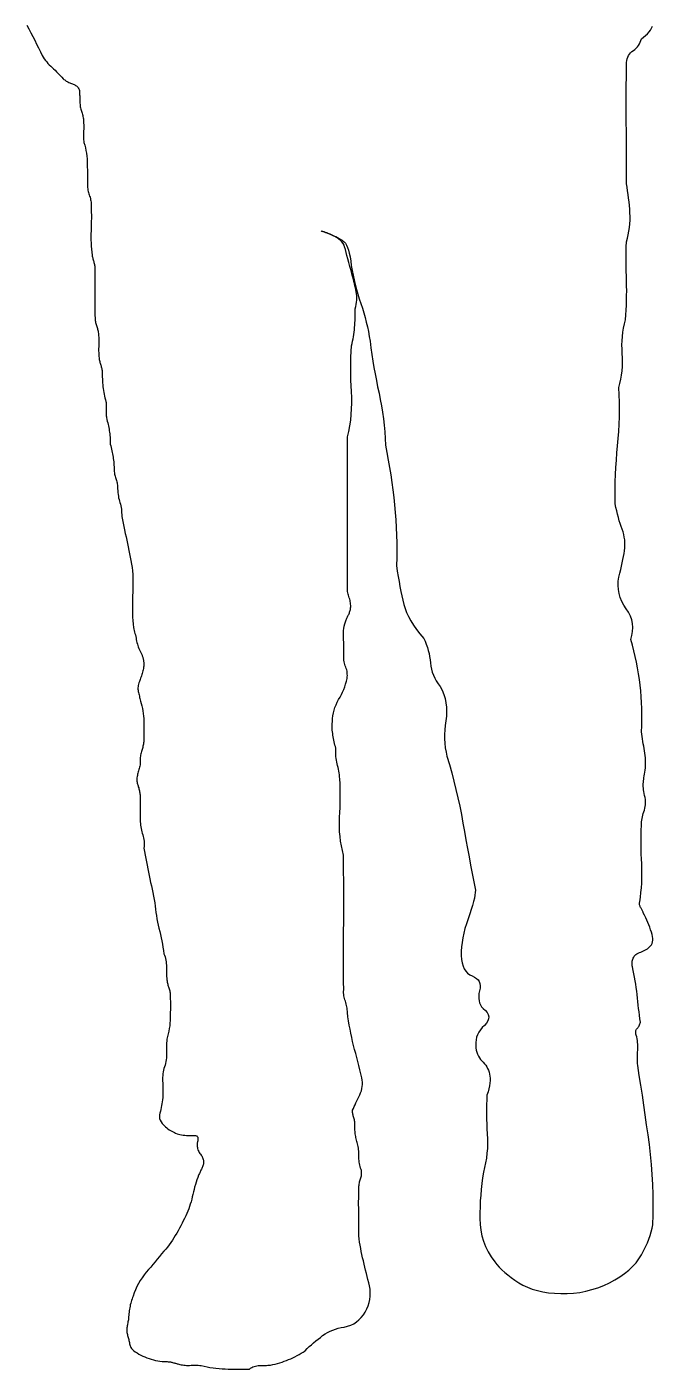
# Model space of a CAD drawing. Extents: x -1089 to 1108, y -567 to 693.
# Drawn here: x 762 to 1054, y -561 to 63 of the extents above; entities that cross this region are included whole.
import ezdxf

# ---------------------------------------------------------------- set-up
doc = ezdxf.new("R2010")
doc.units = 0
doc.header["$LTSCALE"] = 20
doc.layers.add('_____1', color=7, linetype='CONTINUOUS')

msp = doc.modelspace()

# ---------------------------------------------------------------- linework, layer by layer
at = {"layer": '_____1', "color": 0, "linetype": 'CONTINUOUS', "flags": 128}
for points in [[(762.22, 63.77), (763.15, 62.03), (764.07, 60.28), (764.98, 58.52), (765.88, 56.76), (766.76, 55), (767.64, 53.23), (768.5, 51.46), (769.35, 49.69), (769.35, 49.69), (769.83, 48.91), (770.35, 48.15), (770.88, 47.41), (771.45, 46.69), (772.04, 46), (772.66, 45.33), (773.3, 44.67), (773.97, 44.04), (774.65, 43.42), (775.32, 42.8), (775.98, 42.16), (776.64, 41.52), (777.29, 40.88), (777.93, 40.23), (778.56, 39.57), (779.19, 38.91), (779.19, 38.91), (779.5, 38.6), (779.82, 38.31), (780.17, 38.04), (780.52, 37.79), (780.9, 37.57), (781.3, 37.37), (781.71, 37.19), (782.14, 37.03), (782.57, 36.88), (782.99, 36.71), (783.4, 36.54), (783.8, 36.36), (784.18, 36.17), (784.55, 35.98), (784.9, 35.77), (785.25, 35.55), (785.25, 35.55), (785.59, 35.27), (785.89, 34.95), (786.15, 34.61), (786.36, 34.23), (786.53, 33.83), (786.65, 33.39), (786.73, 32.93), (786.77, 32.44), (786.78, 31.94), (786.79, 31.45), (786.81, 30.97), (786.82, 30.5), (786.83, 30.05), (786.85, 29.6), (786.86, 29.17), (786.88, 28.75), (786.88, 28.75), (786.88, 28.14), (786.9, 27.53), (786.95, 26.95), (787.01, 26.38), (787.1, 25.84), (787.22, 25.3), (787.35, 24.79), (787.51, 24.29), (787.68, 23.8), (787.83, 23.3), (787.97, 22.8), (788.1, 22.29), (788.22, 21.77), (788.33, 21.25), (788.42, 20.72), (788.5, 20.18), (788.5, 20.18), (788.56, 19.51), (788.61, 18.84), (788.64, 18.16), (788.67, 17.48), (788.68, 16.79), (788.67, 16.09), (788.66, 15.39), (788.63, 14.68), (788.61, 13.98), (788.59, 13.28), (788.59, 12.58), (788.6, 11.89), (788.62, 11.21), (788.65, 10.53), (788.7, 9.86), (788.76, 9.2), (788.76, 9.2), (789.13, 7.95), (789.45, 6.7), (789.72, 5.45), (789.94, 4.19), (790.12, 2.92), (790.24, 1.65), (790.32, 0.38), (790.35, -0.91), (790.35, -2.19), (790.36, -3.48), (790.37, -4.76), (790.38, -6.04), (790.39, -7.33), (790.41, -8.61), (790.42, -9.9), (790.44, -11.18), (790.44, -11.18), (790.5, -11.78), (790.57, -12.36), (790.66, -12.95), (790.78, -13.52), (790.91, -14.08), (791.06, -14.64), (791.23, -15.2), (791.42, -15.74), (791.6, -16.29), (791.76, -16.84), (791.89, -17.41), (791.99, -17.98), (792.07, -18.56), (792.12, -19.15), (792.14, -19.75), (792.13, -20.36), (792.13, -20.36), (792.18, -21.78), (792.2, -23.2), (792.22, -24.63), (792.22, -26.06), (792.2, -27.49), (792.18, -28.93), (792.13, -30.37), (792.08, -31.82), (792.03, -33.26), (792.01, -34.7), (792.02, -36.14), (792.07, -37.56), (792.14, -38.98), (792.25, -40.4), (792.38, -41.81), (792.55, -43.21), (792.55, -43.21), (792.65, -43.64), (792.76, -44.07), (792.87, -44.5), (792.98, -44.93), (793.1, -45.35), (793.21, -45.78), (793.33, -46.2), (793.45, -46.62), (793.57, -47.05), (793.66, -47.48), (793.74, -47.92), (793.8, -48.36), (793.85, -48.8), (793.88, -49.25), (793.89, -49.71), (793.89, -50.17), (793.89, -50.17), (793.9, -51.56), (793.9, -52.95), (793.9, -54.35), (793.9, -55.75), (793.9, -57.15), (793.9, -58.56), (793.89, -59.97), (793.88, -61.38), (793.88, -62.79), (793.88, -64.19), (793.88, -65.59), (793.88, -66.99), (793.89, -68.39), (793.91, -69.78), (793.92, -71.17), (793.95, -72.55), (793.95, -72.55), (794, -73.07), (794.06, -73.58), (794.13, -74.08), (794.23, -74.56), (794.33, -75.04), (794.45, -75.5), (794.58, -75.94), (794.73, -76.38), (794.87, -76.81), (795.01, -77.25), (795.13, -77.7), (795.24, -78.16), (795.34, -78.63), (795.42, -79.1), (795.5, -79.59), (795.56, -80.08), (795.56, -80.08), (795.6, -80.69), (795.63, -81.31), (795.65, -81.94), (795.67, -82.58), (795.67, -83.22), (795.67, -83.88), (795.66, -84.54), (795.64, -85.21), (795.63, -85.89), (795.62, -86.56), (795.62, -87.22), (795.62, -87.87), (795.64, -88.52), (795.66, -89.16), (795.69, -89.79), (795.73, -90.42), (795.73, -90.42), (795.79, -90.89), (795.85, -91.35), (795.93, -91.8), (796.02, -92.25), (796.12, -92.68), (796.23, -93.1), (796.35, -93.51), (796.48, -93.91), (796.61, -94.31), (796.73, -94.72), (796.85, -95.13), (796.95, -95.55), (797.05, -95.98), (797.13, -96.41), (797.21, -96.85), (797.27, -97.3), (797.27, -97.3), (797.27, -98.17), (797.29, -99.04), (797.31, -99.92), (797.35, -100.81), (797.4, -101.7), (797.47, -102.59), (797.55, -103.49), (797.64, -104.39), (797.74, -105.29), (797.87, -106.18), (798.01, -107.06), (798.17, -107.93), (798.36, -108.8), (798.56, -109.65), (798.78, -110.49), (799.02, -111.33), (799.02, -111.33), (799.07, -111.76), (799.12, -112.2), (799.15, -112.65), (799.17, -113.11), (799.18, -113.57), (799.18, -114.05), (799.17, -114.53), (799.15, -115.03), (799.13, -115.52), (799.12, -116.01), (799.12, -116.49), (799.13, -116.96), (799.16, -117.43), (799.19, -117.9), (799.23, -118.35), (799.28, -118.8), (799.28, -118.8), (799.47, -119.59), (799.65, -120.38), (799.83, -121.15), (800, -121.91), (800.15, -122.67), (800.3, -123.41), (800.45, -124.14), (800.58, -124.87), (800.7, -125.6), (800.8, -126.34), (800.88, -127.09), (800.95, -127.86), (801, -128.65), (801.02, -129.44), (801.04, -130.25), (801.03, -131.08), (801.03, -131.08), (801.22, -131.87), (801.41, -132.65), (801.58, -133.42), (801.75, -134.19), (801.91, -134.94), (802.06, -135.68), (802.2, -136.42), (802.33, -137.14), (802.45, -137.87), (802.55, -138.61), (802.64, -139.37), (802.7, -140.14), (802.75, -140.92), (802.78, -141.71), (802.79, -142.53), (802.78, -143.35), (802.78, -143.35), (802.87, -143.91), (802.96, -144.47), (803.07, -145.02), (803.19, -145.55), (803.32, -146.08), (803.47, -146.59), (803.62, -147.1), (803.79, -147.6), (803.95, -148.1), (804.08, -148.6), (804.2, -149.12), (804.29, -149.65), (804.35, -150.19), (804.4, -150.73), (804.41, -151.29), (804.41, -151.86), (804.41, -151.86), (804.47, -152.75), (804.55, -153.62), (804.65, -154.47), (804.78, -155.29), (804.93, -156.09), (805.1, -156.87), (805.29, -157.62), (805.51, -158.34), (805.73, -159.07), (805.91, -159.81), (806.06, -160.58), (806.18, -161.36), (806.27, -162.17), (806.32, -163), (806.34, -163.84), (806.34, -164.71), (806.34, -164.71), (806.68, -166.29), (807.02, -167.87), (807.35, -169.46), (807.69, -171.04), (808.03, -172.62), (808.36, -174.21), (808.7, -175.79), (809.03, -177.38), (809.36, -178.97), (809.68, -180.55), (809.99, -182.14), (810.29, -183.73), (810.58, -185.32), (810.87, -186.91), (811.15, -188.51), (811.42, -190.1), (811.42, -190.1), (811.46, -191.74), (811.49, -193.38), (811.5, -195.02), (811.5, -196.67), (811.49, -198.32), (811.46, -199.98), (811.42, -201.64), (811.37, -203.31), (811.32, -204.97), (811.3, -206.63), (811.31, -208.28), (811.35, -209.94), (811.41, -211.58), (811.5, -213.22), (811.62, -214.86), (811.77, -216.49), (811.77, -216.49), (811.97, -217.16), (812.17, -217.84), (812.35, -218.52), (812.53, -219.21), (812.69, -219.91), (812.85, -220.62), (813, -221.33), (813.13, -222.05), (813.28, -222.77), (813.45, -223.47), (813.64, -224.16), (813.85, -224.83), (814.08, -225.49), (814.34, -226.13), (814.62, -226.75), (814.93, -227.36), (814.93, -227.36), (815.1, -227.67), (815.26, -227.98), (815.41, -228.29), (815.55, -228.6), (815.68, -228.92), (815.8, -229.23), (815.92, -229.55), (816.02, -229.87), (816.12, -230.19), (816.21, -230.52), (816.29, -230.85), (816.36, -231.19), (816.43, -231.54), (816.49, -231.89), (816.55, -232.25), (816.6, -232.62), (816.6, -232.62), (816.63, -233.2), (816.64, -233.78), (816.61, -234.36), (816.56, -234.94), (816.48, -235.51), (816.37, -236.08), (816.23, -236.65), (816.07, -237.22), (815.88, -237.78), (815.7, -238.34), (815.52, -238.9), (815.33, -239.45), (815.14, -240), (814.95, -240.54), (814.76, -241.08), (814.57, -241.62), (814.57, -241.62), (814.35, -242.21), (814.17, -242.79), (814.04, -243.37), (813.95, -243.94), (813.91, -244.5), (813.92, -245.06), (813.97, -245.61), (814.06, -246.15), (814.18, -246.69), (814.3, -247.24), (814.42, -247.8), (814.55, -248.36), (814.68, -248.93), (814.81, -249.51), (814.94, -250.1), (815.07, -250.7), (815.07, -250.7), (815.42, -251.81), (815.74, -252.94), (816, -254.08), (816.23, -255.24), (816.4, -256.41), (816.54, -257.6), (816.63, -258.79), (816.67, -260), (816.69, -261.22), (816.71, -262.42), (816.71, -263.63), (816.7, -264.82), (816.69, -266.02), (816.67, -267.2), (816.64, -268.38), (816.6, -269.56), (816.6, -269.56), (816.53, -270.1), (816.44, -270.64), (816.35, -271.17), (816.23, -271.69), (816.11, -272.21), (815.97, -272.71), (815.81, -273.21), (815.65, -273.69), (815.48, -274.18), (815.34, -274.69), (815.22, -275.22), (815.12, -275.76), (815.04, -276.32), (814.99, -276.89), (814.95, -277.49), (814.94, -278.1), (814.94, -278.1), (814.96, -278.67), (814.95, -279.23), (814.92, -279.79), (814.86, -280.35), (814.77, -280.9), (814.65, -281.45), (814.51, -281.99), (814.34, -282.53), (814.16, -283.06), (814, -283.6), (813.85, -284.14), (813.73, -284.69), (813.62, -285.23), (813.52, -285.78), (813.45, -286.33), (813.39, -286.88), (813.39, -286.88), (813.41, -287.37), (813.44, -287.85), (813.5, -288.32), (813.58, -288.78), (813.67, -289.24), (813.79, -289.69), (813.93, -290.14), (814.08, -290.58), (814.24, -291.01), (814.38, -291.46), (814.51, -291.92), (814.61, -292.38), (814.7, -292.85), (814.78, -293.33), (814.83, -293.82), (814.88, -294.31), (814.88, -294.31), (814.9, -295.07), (814.92, -295.83), (814.93, -296.6), (814.94, -297.37), (814.95, -298.15), (814.95, -298.94), (814.94, -299.73), (814.94, -300.53), (814.93, -301.33), (814.92, -302.13), (814.92, -302.92), (814.92, -303.71), (814.92, -304.5), (814.93, -305.28), (814.94, -306.06), (814.95, -306.83), (814.95, -306.83), (815.02, -307.63), (815.12, -308.42), (815.23, -309.19), (815.37, -309.96), (815.52, -310.71), (815.7, -311.45), (815.9, -312.17), (816.12, -312.89), (816.33, -313.6), (816.5, -314.34), (816.63, -315.09), (816.73, -315.86), (816.78, -316.64), (816.79, -317.45), (816.77, -318.27), (816.7, -319.1), (816.7, -319.1), (816.99, -320.7), (817.28, -322.29), (817.57, -323.89), (817.87, -325.48), (818.18, -327.06), (818.49, -328.65), (818.81, -330.24), (819.14, -331.82), (819.47, -333.41), (819.8, -334.99), (820.13, -336.58), (820.47, -338.16), (820.8, -339.75), (821.14, -341.34), (821.48, -342.94), (821.82, -344.53), (821.82, -344.53), (821.93, -346.02), (822.07, -347.52), (822.25, -349), (822.47, -350.48), (822.72, -351.96), (823, -353.44), (823.32, -354.9), (823.68, -356.37), (824.04, -357.83), (824.39, -359.3), (824.71, -360.77), (825.01, -362.25), (825.29, -363.72), (825.55, -365.21), (825.79, -366.69), (826.01, -368.18), (826.01, -368.18), (826.28, -368.92), (826.51, -369.67), (826.7, -370.42), (826.86, -371.17), (826.99, -371.92), (827.07, -372.68), (827.12, -373.44), (827.13, -374.21), (827.13, -374.98), (827.14, -375.75), (827.16, -376.52), (827.18, -377.29), (827.22, -378.06), (827.26, -378.83), (827.31, -379.61), (827.38, -380.38), (827.38, -380.38), (827.46, -380.87), (827.55, -381.36), (827.65, -381.83), (827.76, -382.3), (827.87, -382.76), (828, -383.21), (828.14, -383.65), (828.28, -384.09), (828.42, -384.52), (828.55, -384.97), (828.66, -385.43), (828.75, -385.9), (828.82, -386.38), (828.88, -386.88), (828.92, -387.38), (828.94, -387.9), (828.94, -387.9), (828.96, -389.16), (828.97, -390.42), (828.97, -391.68), (828.97, -392.94), (828.97, -394.21), (828.96, -395.47), (828.95, -396.74), (828.93, -398), (828.88, -399.26), (828.8, -400.52), (828.66, -401.77), (828.49, -403.02), (828.26, -404.25), (828, -405.48), (827.69, -406.71), (827.33, -407.93), (827.33, -407.93), (827.28, -408.81), (827.23, -409.68), (827.19, -410.56), (827.17, -411.44), (827.15, -412.32), (827.15, -413.2), (827.15, -414.08), (827.16, -414.96), (827.16, -415.84), (827.12, -416.69), (827.04, -417.54), (826.91, -418.37), (826.75, -419.19), (826.54, -419.99), (826.3, -420.78), (826.01, -421.56), (826.01, -421.56), (825.82, -422.38), (825.67, -423.21), (825.55, -424.05), (825.46, -424.89), (825.4, -425.74), (825.37, -426.6), (825.37, -427.46), (825.41, -428.33), (825.45, -429.2), (825.48, -430.06), (825.5, -430.92), (825.51, -431.78), (825.51, -432.63), (825.5, -433.47), (825.47, -434.32), (825.44, -435.15), (825.44, -435.15), (825.34, -436.1), (825.23, -437.03), (825.09, -437.95), (824.93, -438.85), (824.75, -439.74), (824.55, -440.61), (824.33, -441.48), (824.08, -442.32), (823.9, -443.16), (823.86, -443.98), (823.98, -444.8), (824.23, -445.6), (824.64, -446.4), (825.19, -447.18), (825.89, -447.96), (826.74, -448.73), (826.74, -448.73), (827.3, -449.2), (827.87, -449.64), (828.45, -450.05), (829.03, -450.44), (829.63, -450.8), (830.22, -451.12), (830.83, -451.42), (831.44, -451.69), (832.07, -451.93), (832.73, -452.14), (833.43, -452.32), (834.15, -452.46), (834.91, -452.58), (835.7, -452.66), (836.52, -452.71), (837.37, -452.73), (837.37, -452.73), (837.64, -452.75), (837.93, -452.76), (838.23, -452.77), (838.55, -452.77), (838.89, -452.77), (839.24, -452.76), (839.6, -452.75), (839.98, -452.73), (840.35, -452.72), (840.68, -452.76), (840.97, -452.85), (841.22, -452.97), (841.43, -453.14), (841.6, -453.35), (841.73, -453.6), (841.82, -453.9), (841.82, -453.9), (841.82, -454.13), (841.81, -454.36), (841.79, -454.6), (841.77, -454.84), (841.73, -455.09), (841.69, -455.34), (841.64, -455.6), (841.57, -455.87), (841.52, -456.13), (841.47, -456.39), (841.44, -456.65), (841.42, -456.9), (841.42, -457.15), (841.43, -457.4), (841.45, -457.64), (841.49, -457.88), (841.49, -457.88), (841.56, -458.39), (841.66, -458.88), (841.79, -459.36), (841.96, -459.81), (842.17, -460.25), (842.41, -460.67), (842.68, -461.07), (842.99, -461.46), (843.3, -461.84), (843.57, -462.23), (843.8, -462.62), (843.99, -463.03), (844.15, -463.45), (844.27, -463.87), (844.35, -464.3), (844.39, -464.75), (844.39, -464.75), (844.4, -465.19), (844.38, -465.62), (844.33, -466.05), (844.26, -466.47), (844.15, -466.89), (844.01, -467.29), (843.84, -467.7), (843.64, -468.1), (843.43, -468.49), (843.22, -468.89), (843.02, -469.28), (842.83, -469.68), (842.65, -470.08), (842.47, -470.48), (842.3, -470.87), (842.14, -471.28), (842.14, -471.28), (841.72, -472.35), (841.33, -473.43), (840.96, -474.52), (840.61, -475.63), (840.28, -476.75), (839.98, -477.88), (839.7, -479.02), (839.44, -480.17), (839.18, -481.32), (838.9, -482.45), (838.59, -483.57), (838.26, -484.68), (837.91, -485.78), (837.53, -486.86), (837.13, -487.93), (836.71, -488.98), (836.71, -488.98), (836.15, -490.15), (835.57, -491.31), (834.99, -492.47), (834.4, -493.62), (833.79, -494.77), (833.18, -495.92), (832.56, -497.06), (831.94, -498.19), (831.29, -499.32), (830.61, -500.42), (829.91, -501.51), (829.17, -502.57), (828.41, -503.61), (827.62, -504.64), (826.8, -505.64), (825.95, -506.63), (825.95, -506.63), (824.93, -507.85), (823.92, -509.07), (822.9, -510.29), (821.88, -511.51), (820.85, -512.73), (819.82, -513.95), (818.79, -515.17), (817.75, -516.4), (816.74, -517.64), (815.81, -518.93), (814.94, -520.26), (814.15, -521.63), (813.43, -523.05), (812.77, -524.5), (812.19, -526), (811.68, -527.54), (811.68, -527.54), (811.41, -528.17), (811.16, -528.8), (810.93, -529.45), (810.72, -530.11), (810.53, -530.79), (810.36, -531.47), (810.21, -532.16), (810.08, -532.87), (809.97, -533.58), (809.87, -534.28), (809.78, -534.99), (809.7, -535.69), (809.63, -536.38), (809.57, -537.07), (809.53, -537.76), (809.5, -538.45), (809.5, -538.45), (809.38, -538.97), (809.27, -539.48), (809.17, -539.98), (809.07, -540.46), (808.98, -540.92), (808.9, -541.37), (808.82, -541.81), (808.75, -542.23), (808.69, -542.65), (808.67, -543.07), (808.67, -543.51), (808.7, -543.96), (808.76, -544.41), (808.85, -544.88), (808.97, -545.35), (809.11, -545.84), (809.11, -545.84), (809.24, -546.29), (809.37, -546.75), (809.49, -547.22), (809.6, -547.69), (809.71, -548.16), (809.82, -548.64), (809.92, -549.13), (810.01, -549.62), (810.12, -550.1), (810.26, -550.56), (810.44, -550.99), (810.65, -551.41), (810.89, -551.8), (811.17, -552.17), (811.49, -552.51), (811.84, -552.84), (811.84, -552.84), (812.66, -553.4), (813.5, -553.93), (814.37, -554.43), (815.26, -554.9), (816.18, -555.35), (817.12, -555.77), (818.08, -556.15), (819.07, -556.51), (820.08, -556.84), (821.08, -557.12), (822.09, -557.36), (823.1, -557.56), (824.11, -557.72), (825.12, -557.84), (826.14, -557.91), (827.15, -557.95), (827.15, -557.95), (827.52, -557.96), (827.89, -557.99), (828.26, -558.02), (828.62, -558.07), (828.98, -558.13), (829.33, -558.2), (829.69, -558.28), (830.04, -558.37), (830.39, -558.46), (830.74, -558.56), (831.09, -558.66), (831.44, -558.75), (831.79, -558.85), (832.14, -558.94), (832.49, -559.03), (832.85, -559.13), (832.85, -559.13), (833.41, -559.28), (834, -559.42), (834.6, -559.53), (835.22, -559.61), (835.86, -559.67), (836.52, -559.7), (837.2, -559.71), (837.89, -559.7), (838.59, -559.67), (839.29, -559.66), (839.97, -559.65), (840.65, -559.64), (841.31, -559.65), (841.97, -559.67), (842.62, -559.69), (843.27, -559.72), (843.27, -559.72), (844.65, -560.07), (846.03, -560.39), (847.42, -560.66), (848.82, -560.89), (850.21, -561.07), (851.61, -561.22), (853.01, -561.31), (854.42, -561.37), (855.83, -561.4), (857.24, -561.43), (858.65, -561.45), (860.07, -561.46), (861.49, -561.46), (862.92, -561.46), (864.34, -561.45), (865.77, -561.44), (865.77, -561.44), (866.28, -561.05), (866.81, -560.71), (867.36, -560.42), (867.94, -560.19), (868.53, -560.01), (869.14, -559.88), (869.78, -559.81), (870.43, -559.78), (871.1, -559.78), (871.75, -559.77), (872.4, -559.75), (873.04, -559.73), (873.67, -559.7), (874.29, -559.66), (874.9, -559.61), (875.51, -559.56), (875.51, -559.56), (876.63, -559.32), (877.73, -559.07), (878.82, -558.79), (879.89, -558.48), (880.94, -558.15), (881.98, -557.8), (883, -557.43), (884, -557.03), (884.99, -556.61), (885.98, -556.16), (886.95, -555.68), (887.91, -555.18), (888.87, -554.64), (889.81, -554.08), (890.75, -553.5), (891.67, -552.88), (891.67, -552.88), (892.64, -551.93), (893.62, -550.99), (894.62, -550.08), (895.63, -549.19), (896.66, -548.32), (897.7, -547.48), (898.76, -546.66), (899.83, -545.86), (900.94, -545.1), (902.08, -544.42), (903.26, -543.81), (904.49, -543.28), (905.75, -542.82), (907.06, -542.43), (908.41, -542.12), (909.8, -541.88), (909.8, -541.88), (911.39, -541.49), (912.87, -540.97), (914.26, -540.31), (915.54, -539.5), (916.72, -538.56), (917.8, -537.48), (918.78, -536.26), (919.65, -534.89), (920.41, -533.45), (921.01, -531.98), (921.47, -530.49), (921.79, -528.98), (921.96, -527.44), (921.98, -525.89), (921.86, -524.31), (921.6, -522.7), (921.6, -522.7), (921.24, -521.26), (920.88, -519.81), (920.53, -518.36), (920.17, -516.91), (919.82, -515.46), (919.47, -514.01), (919.12, -512.56), (918.77, -511.1), (918.43, -509.65), (918.12, -508.19), (917.82, -506.73), (917.54, -505.26), (917.28, -503.79), (917.04, -502.32), (916.82, -500.84), (916.62, -499.36), (916.62, -499.36), (916.63, -497.93), (916.64, -496.49), (916.64, -495.06), (916.64, -493.62), (916.64, -492.18), (916.63, -490.74), (916.62, -489.29), (916.6, -487.85), (916.59, -486.41), (916.58, -484.96), (916.58, -483.52), (916.59, -482.08), (916.61, -480.65), (916.63, -479.21), (916.67, -477.78), (916.71, -476.35), (916.71, -476.35), (916.76, -475.84), (916.83, -475.34), (916.92, -474.84), (917.02, -474.35), (917.14, -473.87), (917.27, -473.39), (917.42, -472.92), (917.59, -472.46), (917.74, -471.99), (917.85, -471.52), (917.93, -471.05), (917.97, -470.57), (917.96, -470.08), (917.92, -469.59), (917.84, -469.09), (917.72, -468.59), (917.72, -468.59), (917.47, -467.92), (917.25, -467.25), (917.07, -466.56), (916.93, -465.86), (916.82, -465.15), (916.74, -464.43), (916.71, -463.7), (916.71, -462.95), (916.71, -462.21), (916.7, -461.47), (916.66, -460.74), (916.61, -460.02), (916.54, -459.31), (916.45, -458.61), (916.34, -457.91), (916.21, -457.22), (916.21, -457.22), (916.03, -456.65), (915.87, -456.07), (915.72, -455.49), (915.57, -454.92), (915.44, -454.34), (915.32, -453.76), (915.21, -453.18), (915.1, -452.59), (915.01, -452.01), (914.94, -451.42), (914.89, -450.83), (914.85, -450.24), (914.82, -449.64), (914.81, -449.04), (914.82, -448.44), (914.85, -447.84), (914.85, -447.84), (914.84, -447.33), (914.81, -446.83), (914.76, -446.34), (914.69, -445.86), (914.6, -445.4), (914.49, -444.94), (914.37, -444.5), (914.22, -444.07), (914.08, -443.65), (913.96, -443.24), (913.87, -442.84), (913.8, -442.45), (913.75, -442.07), (913.73, -441.71), (913.74, -441.35), (913.77, -441.01), (913.77, -441.01), (914.14, -440.16), (914.52, -439.3), (914.91, -438.43), (915.32, -437.53), (915.74, -436.63), (916.18, -435.71), (916.62, -434.78), (917.08, -433.83), (917.5, -432.88), (917.84, -431.91), (918.09, -430.94), (918.25, -429.96), (918.32, -428.97), (918.31, -427.98), (918.21, -426.97), (918.03, -425.96), (918.03, -425.96), (917.56, -424.05), (917.1, -422.15), (916.63, -420.26), (916.16, -418.37), (915.68, -416.48), (915.2, -414.6), (914.72, -412.73), (914.24, -410.86), (913.77, -408.99), (913.33, -407.11), (912.92, -405.22), (912.55, -403.31), (912.2, -401.4), (911.89, -399.47), (911.6, -397.53), (911.35, -395.58), (911.35, -395.58), (911.34, -394.89), (911.3, -394.22), (911.22, -393.55), (911.12, -392.89), (910.99, -392.24), (910.83, -391.59), (910.63, -390.96), (910.41, -390.33), (910.19, -389.7), (910.01, -389.06), (909.86, -388.41), (909.74, -387.76), (909.65, -387.09), (909.6, -386.42), (909.59, -385.74), (909.61, -385.05), (909.61, -385.05), (909.59, -381.13), (909.58, -377.21), (909.58, -373.29), (909.58, -369.37), (909.58, -365.45), (909.59, -361.53), (909.6, -357.61), (909.62, -353.69), (909.64, -349.77), (909.64, -345.85), (909.64, -341.93), (909.64, -338.01), (909.62, -334.09), (909.59, -330.17), (909.56, -326.26), (909.52, -322.34), (909.52, -322.34), (908.99, -320.18), (908.55, -318.01), (908.19, -315.82), (907.92, -313.63), (907.74, -311.42), (907.65, -309.2), (907.64, -306.97), (907.72, -304.73), (907.83, -302.49), (907.91, -300.24), (907.96, -298.01), (907.99, -295.77), (908, -293.54), (907.97, -291.31), (907.92, -289.09), (907.84, -286.87), (907.84, -286.87), (907.73, -285.93), (907.6, -285), (907.47, -284.1), (907.32, -283.21), (907.16, -282.35), (906.98, -281.5), (906.8, -280.67), (906.6, -279.86), (906.42, -279.05), (906.26, -278.21), (906.13, -277.34), (906.03, -276.45), (905.96, -275.53), (905.92, -274.58), (905.91, -273.6), (905.93, -272.59), (905.93, -272.59), (905.73, -271.85), (905.55, -271.11), (905.37, -270.36), (905.21, -269.61), (905.04, -268.85), (904.89, -268.1), (904.75, -267.33), (904.61, -266.57), (904.49, -265.8), (904.39, -265.02), (904.32, -264.24), (904.28, -263.45), (904.26, -262.66), (904.26, -261.86), (904.3, -261.05), (904.35, -260.24), (904.35, -260.24), (904.43, -258.83), (904.59, -257.47), (904.83, -256.13), (905.15, -254.83), (905.56, -253.57), (906.04, -252.34), (906.6, -251.15), (907.25, -249.99), (907.91, -248.83), (908.52, -247.65), (909.09, -246.45), (909.61, -245.23), (910.07, -243.99), (910.49, -242.72), (910.86, -241.42), (911.19, -240.11), (911.19, -240.11), (911.27, -239.44), (911.31, -238.77), (911.3, -238.11), (911.25, -237.45), (911.16, -236.8), (911.01, -236.16), (910.82, -235.52), (910.59, -234.89), (910.35, -234.26), (910.14, -233.62), (909.97, -232.98), (909.83, -232.33), (909.73, -231.67), (909.65, -231.01), (909.62, -230.34), (909.61, -229.67), (909.61, -229.67), (909.66, -228.64), (909.69, -227.6), (909.7, -226.55), (909.7, -225.48), (909.68, -224.41), (909.65, -223.32), (909.59, -222.23), (909.52, -221.12), (909.48, -220.02), (909.48, -218.93), (909.55, -217.87), (909.67, -216.82), (909.85, -215.8), (910.09, -214.79), (910.38, -213.8), (910.73, -212.83), (910.73, -212.83), (910.91, -212.48), (911.08, -212.13), (911.26, -211.77), (911.43, -211.42), (911.6, -211.06), (911.77, -210.71), (911.93, -210.35), (912.09, -209.99), (912.25, -209.63), (912.39, -209.26), (912.51, -208.88), (912.62, -208.49), (912.71, -208.09), (912.78, -207.68), (912.84, -207.26), (912.88, -206.84), (912.88, -206.84), (912.87, -206.22), (912.84, -205.6), (912.77, -204.99), (912.67, -204.38), (912.55, -203.79), (912.4, -203.19), (912.22, -202.61), (912.01, -202.02), (911.8, -201.44), (911.63, -200.85), (911.5, -200.24), (911.4, -199.63), (911.34, -199.01), (911.31, -198.38), (911.31, -197.74), (911.36, -197.09), (911.36, -197.09), (911.37, -192.75), (911.37, -188.42), (911.37, -184.08), (911.37, -179.75), (911.37, -175.42), (911.37, -171.08), (911.36, -166.75), (911.35, -162.41), (911.34, -158.08), (911.33, -153.74), (911.33, -149.41), (911.34, -145.07), (911.35, -140.74), (911.37, -136.41), (911.39, -132.07), (911.41, -127.74), (911.41, -127.74), (912, -125.17), (912.48, -122.58), (912.86, -119.97), (913.14, -117.35), (913.32, -114.7), (913.4, -112.05), (913.38, -109.37), (913.26, -106.67), (913.11, -103.97), (913, -101.28), (912.93, -98.6), (912.9, -95.93), (912.91, -93.27), (912.97, -90.62), (913.06, -87.97), (913.2, -85.34), (913.2, -85.34), (913.49, -84.29), (913.76, -83.24), (913.99, -82.19), (914.2, -81.12), (914.37, -80.06), (914.52, -78.98), (914.63, -77.91), (914.72, -76.82), (914.78, -75.74), (914.84, -74.65), (914.88, -73.56), (914.91, -72.48), (914.93, -71.39), (914.94, -70.3), (914.93, -69.21), (914.92, -68.13), (914.92, -68.13), (915.21, -67.12), (915.43, -66.11), (915.6, -65.12), (915.7, -64.14), (915.73, -63.16), (915.71, -62.19), (915.62, -61.23), (915.47, -60.28), (915.28, -59.33), (915.08, -58.37), (914.87, -57.41), (914.64, -56.44), (914.4, -55.46), (914.14, -54.48), (913.88, -53.49), (913.6, -52.5), (913.6, -52.5), (913.04, -50.41), (912.52, -48.45), (912.03, -46.62), (911.57, -44.92), (911.15, -43.35), (910.75, -41.9), (910.39, -40.58), (910.06, -39.39), (910.06, -39.39), (909.77, -38.59), (909.34, -37.81), (908.77, -37.07), (908.07, -36.34), (907.23, -35.65), (906.25, -34.97), (905.14, -34.33), (903.89, -33.71), (903.89, -33.71), (903.38, -33.5), (902.85, -33.29), (902.3, -33.07), (901.73, -32.86), (901.15, -32.64), (900.54, -32.42), (899.92, -32.2), (899.27, -31.97), (899.27, -31.97), (899.25, -31.97), (899.23, -31.96), (899.2, -31.95), (899.18, -31.94), (899.16, -31.94), (899.13, -31.93), (899.11, -31.92), (899.08, -31.92), (899.08, -31.92)], [(899.09, -31.91), (899.11, -31.92), (899.14, -31.93), (899.16, -31.93), (899.18, -31.94), (899.2, -31.95), (899.23, -31.96), (899.25, -31.97), (899.27, -31.97), (899.27, -31.97), (899.92, -32.18), (900.55, -32.38), (901.15, -32.6), (901.74, -32.81), (902.31, -33.03), (902.86, -33.25), (903.38, -33.48), (903.89, -33.71), (903.89, -33.71), (904.95, -34.15), (905.91, -34.59), (906.79, -35.02), (907.58, -35.44), (908.28, -35.84), (908.88, -36.24), (909.4, -36.62), (909.83, -37), (909.83, -37), (910.38, -37.65), (910.89, -38.5), (911.36, -39.57), (911.8, -40.85), (912.19, -42.34), (912.55, -44.04), (912.87, -45.95), (913.16, -48.06), (913.16, -48.06), (913.55, -50.28), (913.99, -52.5), (914.48, -54.71), (915.01, -56.91), (915.59, -59.1), (916.21, -61.29), (916.88, -63.46), (917.59, -65.64), (918.3, -67.81), (918.96, -69.99), (919.58, -72.18), (920.14, -74.37), (920.65, -76.58), (921.11, -78.79), (921.52, -81.01), (921.89, -83.24), (921.89, -83.24), (922.29, -86.33), (922.73, -89.4), (923.2, -92.45), (923.7, -95.48), (924.24, -98.48), (924.81, -101.47), (925.41, -104.43), (926.04, -107.37), (926.66, -110.31), (927.21, -113.28), (927.69, -116.28), (928.1, -119.29), (928.44, -122.34), (928.71, -125.4), (928.91, -128.5), (929.04, -131.61), (929.04, -131.61), (929.72, -135.05), (930.35, -138.5), (930.94, -141.96), (931.49, -145.42), (932, -148.9), (932.47, -152.38), (932.89, -155.87), (933.27, -159.38), (933.6, -162.88), (933.86, -166.4), (934.07, -169.91), (934.21, -173.44), (934.29, -176.96), (934.31, -180.5), (934.27, -184.03), (934.17, -187.57), (934.17, -187.57), (934.55, -190.18), (934.95, -192.68), (935.35, -195.09), (935.78, -197.4), (936.21, -199.61), (936.65, -201.72), (937.11, -203.73), (937.58, -205.65), (938.14, -207.52), (938.88, -209.43), (939.78, -211.36), (940.85, -213.33), (942.09, -215.32), (943.5, -217.34), (945.08, -219.39), (946.83, -221.47), (946.83, -221.47), (947.47, -222.84), (948.03, -224.24), (948.53, -225.65), (948.95, -227.07), (949.31, -228.51), (949.6, -229.96), (949.82, -231.43), (949.98, -232.92), (950.15, -234.39), (950.43, -235.84), (950.82, -237.25), (951.33, -238.62), (951.94, -239.97), (952.66, -241.28), (953.5, -242.56), (954.44, -243.81), (954.44, -243.81), (955.39, -245.65), (956.16, -247.55), (956.75, -249.48), (957.17, -251.46), (957.42, -253.48), (957.49, -255.54), (957.39, -257.64), (957.11, -259.78), (956.79, -261.94), (956.59, -264.07), (956.49, -266.17), (956.51, -268.25), (956.63, -270.31), (956.87, -272.34), (957.21, -274.35), (957.66, -276.33), (957.66, -276.33), (958.79, -280.17), (959.86, -284.02), (960.88, -287.89), (961.83, -291.77), (962.73, -295.65), (963.57, -299.56), (964.35, -303.47), (965.07, -307.4), (965.77, -311.33), (966.47, -315.25), (967.18, -319.17), (967.91, -323.08), (968.64, -326.98), (969.38, -330.87), (970.12, -334.76), (970.88, -338.64), (970.88, -338.64), (970.83, -339.71), (970.67, -340.95), (970.4, -342.36), (970.03, -343.93), (969.55, -345.68), (968.97, -347.59), (968.28, -349.67), (967.49, -351.92), (966.7, -354.23), (966.02, -356.49), (965.46, -358.7), (965.01, -360.86), (964.67, -362.96), (964.45, -365.02), (964.34, -367.03), (964.34, -368.99), (964.47, -370.83), (964.75, -372.49), (965.17, -373.96), (965.73, -375.25), (966.43, -376.35), (967.28, -377.27), (968.28, -378), (969.41, -378.55), (969.41, -378.55), (970.5, -379.05), (971.39, -379.66), (972.1, -380.37), (972.61, -381.18), (972.95, -382.1), (973.09, -383.11), (973.04, -384.23), (972.81, -385.45), (972.55, -386.7), (972.42, -387.88), (972.42, -389), (972.56, -390.05), (972.83, -391.05), (973.23, -391.98), (973.76, -392.85), (974.43, -393.66), (974.43, -393.66), (975.52, -394.6), (976.32, -395.55), (976.84, -396.51), (977.06, -397.49), (977, -398.48), (976.64, -399.48), (976, -400.5), (975.06, -401.52), (974.05, -402.57), (973.19, -403.65), (972.47, -404.76), (971.9, -405.9), (971.47, -407.07), (971.19, -408.27), (971.05, -409.49), (971.05, -410.75), (971.05, -410.75), (971.14, -411.91), (971.3, -413), (971.55, -414.02), (971.87, -414.96), (972.26, -415.84), (972.74, -416.65), (973.29, -417.39), (973.92, -418.05), (974.55, -418.7), (975.14, -419.38), (975.67, -420.1), (976.14, -420.85), (976.56, -421.63), (976.93, -422.44), (977.24, -423.29), (977.49, -424.16), (977.67, -425.1), (977.76, -426.12), (977.75, -427.22), (977.65, -428.4), (977.45, -429.66), (977.15, -431), (976.77, -432.42), (976.28, -433.93), (976.28, -433.93), (976.17, -436.16), (976.1, -438.4), (976.06, -440.65), (976.05, -442.9), (976.09, -445.16), (976.16, -447.43), (976.26, -449.71), (976.41, -451.99), (976.52, -454.27), (976.54, -456.54), (976.46, -458.79), (976.28, -461.03), (976.01, -463.25), (975.65, -465.46), (975.19, -467.65), (974.63, -469.83), (974.63, -469.83), (974.23, -472.48), (973.88, -475.15), (973.59, -477.83), (973.35, -480.52), (973.16, -483.22), (973.03, -485.94), (972.95, -488.68), (972.93, -491.42), (973.05, -494.15), (973.37, -496.82), (973.92, -499.42), (974.68, -501.97), (975.65, -504.47), (976.84, -506.9), (978.24, -509.28), (979.86, -511.59), (979.86, -511.59), (980.86, -512.81), (981.97, -514.02), (983.19, -515.23), (984.54, -516.44), (986, -517.64), (987.58, -518.85), (989.27, -520.05), (991.08, -521.25), (993.02, -522.38), (995.11, -523.37), (997.33, -524.22), (999.7, -524.92), (1002.21, -525.48), (1004.86, -525.9), (1007.65, -526.18), (1010.59, -526.32), (1013.57, -526.3), (1016.52, -526.11), (1019.41, -525.74), (1022.26, -525.2), (1025.07, -524.48), (1027.84, -523.59), (1030.56, -522.53), (1033.23, -521.29), (1035.79, -519.93), (1038.14, -518.49), (1040.3, -516.98), (1042.27, -515.39), (1044.03, -513.73), (1045.6, -511.99), (1046.97, -510.18), (1048.14, -508.29), (1049.16, -506.39), (1050.08, -504.53), (1050.89, -502.71), (1051.59, -500.94), (1052.19, -499.22), (1052.68, -497.54), (1053.07, -495.91), (1053.35, -494.32), (1053.35, -494.32), (1053.51, -489.62), (1053.57, -484.93), (1053.54, -480.25), (1053.39, -475.58), (1053.15, -470.93), (1052.8, -466.28), (1052.35, -461.64), (1051.8, -457.02), (1051.18, -452.4), (1050.55, -447.79), (1049.9, -443.18), (1049.24, -438.58), (1048.55, -433.97), (1047.84, -429.38), (1047.12, -424.79), (1046.38, -420.2), (1046.38, -420.2), (1046.35, -419.34), (1046.32, -418.47), (1046.31, -417.6), (1046.31, -416.71), (1046.32, -415.81), (1046.34, -414.91), (1046.37, -413.99), (1046.42, -413.07), (1046.45, -412.15), (1046.45, -411.24), (1046.41, -410.34), (1046.34, -409.46), (1046.24, -408.59), (1046.1, -407.74), (1045.93, -406.9), (1045.73, -406.07), (1045.73, -406.07), (1045.59, -405.6), (1045.51, -405.15), (1045.48, -404.72), (1045.5, -404.33), (1045.58, -403.96), (1045.72, -403.61), (1045.9, -403.29), (1046.14, -403), (1046.4, -402.7), (1046.64, -402.39), (1046.86, -402.05), (1047.06, -401.68), (1047.24, -401.29), (1047.4, -400.88), (1047.54, -400.45), (1047.67, -399.99), (1047.67, -399.99), (1047.44, -398.42), (1047.22, -396.84), (1047.01, -395.25), (1046.81, -393.66), (1046.62, -392.06), (1046.43, -390.45), (1046.25, -388.83), (1046.09, -387.21), (1045.91, -385.58), (1045.71, -383.96), (1045.48, -382.35), (1045.22, -380.74), (1044.93, -379.14), (1044.62, -377.54), (1044.28, -375.95), (1043.91, -374.36), (1043.91, -374.36), (1043.82, -373.8), (1043.77, -373.25), (1043.76, -372.71), (1043.79, -372.18), (1043.85, -371.67), (1043.96, -371.16), (1044.1, -370.67), (1044.28, -370.19), (1044.52, -369.73), (1044.81, -369.3), (1045.17, -368.91), (1045.58, -368.54), (1046.06, -368.21), (1046.59, -367.91), (1047.19, -367.65), (1047.85, -367.41), (1048.52, -367.18), (1049.16, -366.9), (1049.77, -366.6), (1050.35, -366.26), (1050.91, -365.88), (1051.43, -365.47), (1051.92, -365.02), (1052.38, -364.54), (1052.77, -364), (1053.07, -363.39), (1053.26, -362.7), (1053.36, -361.93), (1053.36, -361.09), (1053.26, -360.18), (1053.07, -359.18), (1052.77, -358.11), (1052.41, -357.01), (1052.02, -355.89), (1051.59, -354.78), (1051.14, -353.66), (1050.65, -352.54), (1050.13, -351.42), (1049.58, -350.3), (1049, -349.17), (1049, -349.17), (1048.86, -348.85), (1048.72, -348.53), (1048.57, -348.21), (1048.42, -347.9), (1048.26, -347.59), (1048.1, -347.29), (1047.93, -346.98), (1047.76, -346.68), (1047.6, -346.38), (1047.47, -346.07), (1047.37, -345.75), (1047.3, -345.42), (1047.26, -345.08), (1047.25, -344.74), (1047.28, -344.39), (1047.33, -344.03), (1047.33, -344.03), (1047.64, -341.89), (1047.9, -339.73), (1048.09, -337.56), (1048.24, -335.36), (1048.32, -333.14), (1048.35, -330.91), (1048.32, -328.66), (1048.24, -326.38), (1048.14, -324.11), (1048.06, -321.84), (1048.01, -319.59), (1047.98, -317.35), (1047.98, -315.13), (1048, -312.92), (1048.05, -310.72), (1048.12, -308.53), (1048.12, -308.53), (1048.15, -307.71), (1048.21, -306.89), (1048.31, -306.08), (1048.43, -305.28), (1048.59, -304.48), (1048.78, -303.69), (1049, -302.9), (1049.26, -302.12), (1049.5, -301.33), (1049.7, -300.54), (1049.85, -299.73), (1049.95, -298.91), (1050, -298.09), (1050, -297.25), (1049.96, -296.41), (1049.86, -295.55), (1049.86, -295.55), (1049.62, -294.58), (1049.43, -293.65), (1049.26, -292.78), (1049.14, -291.95), (1049.05, -291.16), (1048.99, -290.42), (1048.97, -289.73), (1048.99, -289.09), (1049.03, -288.45), (1049.09, -287.77), (1049.17, -287.05), (1049.28, -286.29), (1049.4, -285.5), (1049.53, -284.66), (1049.69, -283.79), (1049.87, -282.87), (1049.87, -282.87), (1049.97, -281.71), (1050.03, -280.55), (1050.05, -279.4), (1050.03, -278.26), (1049.98, -277.13), (1049.88, -276.01), (1049.74, -274.9), (1049.56, -273.8), (1049.36, -272.69), (1049.17, -271.59), (1048.98, -270.49), (1048.8, -269.39), (1048.62, -268.28), (1048.45, -267.18), (1048.28, -266.07), (1048.12, -264.96), (1048.12, -264.96), (1048.24, -262.21), (1048.3, -259.48), (1048.31, -256.75), (1048.26, -254.03), (1048.15, -251.32), (1047.99, -248.62), (1047.77, -245.93), (1047.49, -243.25), (1047.16, -240.58), (1046.77, -237.91), (1046.32, -235.25), (1045.8, -232.59), (1045.23, -229.94), (1044.6, -227.3), (1043.91, -224.66), (1043.16, -222.02), (1043.16, -222.02), (1043.71, -220.12), (1044.03, -218.25), (1044.12, -216.41), (1043.97, -214.6), (1043.58, -212.83), (1042.96, -211.08), (1042.09, -209.36), (1041, -207.68), (1039.88, -205.99), (1038.96, -204.25), (1038.24, -202.48), (1037.72, -200.66), (1037.39, -198.8), (1037.26, -196.89), (1037.33, -194.94), (1037.6, -192.95), (1037.6, -192.95), (1038.06, -191.19), (1038.49, -189.49), (1038.88, -187.86), (1039.23, -186.29), (1039.54, -184.79), (1039.82, -183.36), (1040.05, -181.99), (1040.25, -180.68), (1040.39, -179.41), (1040.45, -178.15), (1040.43, -176.89), (1040.33, -175.64), (1040.15, -174.4), (1039.89, -173.16), (1039.56, -171.92), (1039.14, -170.69), (1038.69, -169.43), (1038.25, -168.11), (1037.82, -166.72), (1037.41, -165.27), (1037.01, -163.76), (1036.62, -162.18), (1036.24, -160.54), (1035.87, -158.83), (1035.87, -158.83), (1035.85, -155.44), (1035.88, -152.06), (1035.95, -148.68), (1036.08, -145.31), (1036.25, -141.94), (1036.47, -138.58), (1036.73, -135.22), (1037.05, -131.87), (1037.35, -128.52), (1037.59, -125.16), (1037.76, -121.78), (1037.86, -118.4), (1037.9, -115.01), (1037.87, -111.62), (1037.77, -108.21), (1037.6, -104.79), (1037.6, -104.79), (1038.11, -102.86), (1038.53, -100.93), (1038.86, -98.97), (1039.1, -97.01), (1039.26, -95.03), (1039.33, -93.04), (1039.31, -91.03), (1039.2, -89.01), (1039.09, -86.99), (1039.07, -84.99), (1039.13, -83), (1039.28, -81.02), (1039.51, -79.06), (1039.83, -77.11), (1040.23, -75.18), (1040.73, -73.26), (1040.73, -73.26), (1040.9, -71.02), (1041.04, -68.78), (1041.14, -66.53), (1041.21, -64.27), (1041.25, -62.01), (1041.26, -59.74), (1041.23, -57.47), (1041.17, -55.19), (1041.11, -52.91), (1041.06, -50.63), (1041.02, -48.36), (1041.01, -46.09), (1041.01, -43.82), (1041.03, -41.56), (1041.07, -39.29), (1041.13, -37.04), (1041.13, -37.04), (1041.61, -35.36), (1042.01, -33.69), (1042.33, -32), (1042.58, -30.32), (1042.75, -28.62), (1042.84, -26.92), (1042.86, -25.22), (1042.8, -23.51), (1042.69, -21.8), (1042.55, -20.09), (1042.38, -18.39), (1042.18, -16.69), (1041.95, -14.99), (1041.7, -13.3), (1041.42, -11.62), (1041.11, -9.94), (1041.11, -9.94), (1041.12, -6.41), (1041.13, -2.89), (1041.14, 0.64), (1041.14, 4.17), (1041.13, 7.69), (1041.12, 11.22), (1041.11, 14.75), (1041.09, 18.28), (1041.07, 21.81), (1041.06, 25.34), (1041.06, 28.86), (1041.07, 32.39), (1041.09, 35.91), (1041.12, 39.44), (1041.16, 42.96), (1041.21, 46.48), (1041.21, 46.48), (1041.32, 47.36), (1041.51, 48.18), (1041.79, 48.95), (1042.14, 49.68), (1042.58, 50.35), (1043.1, 50.97), (1043.71, 51.53), (1044.39, 52.05), (1045.09, 52.56), (1045.71, 53.13), (1046.28, 53.74), (1046.78, 54.4), (1047.21, 55.1), (1047.58, 55.86), (1047.88, 56.66), (1048.12, 57.51), (1048.12, 57.51), (1049.14, 58.24), (1050.07, 59.01), (1050.91, 59.81), (1051.65, 60.64), (1052.3, 61.51), (1052.85, 62.42), (1053.31, 63.35)]]:
    msp.add_lwpolyline(points, dxfattribs=at)

doc.saveas('drawing.dxf')
